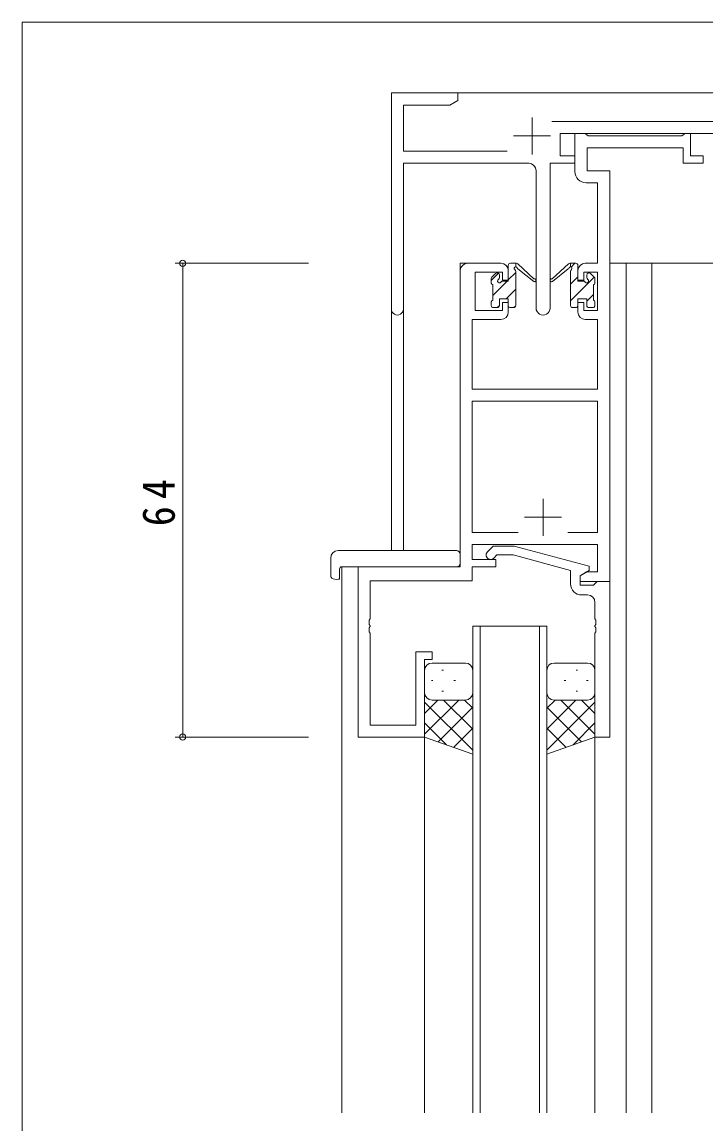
# Model space of a CAD drawing. Units: millimetres on the paper. Extents: x -420 to 373, y -297 to 267.
# Drawn here: x -417.7 to -325.3, y 115.6 to 264.4 of the extents above; entities that cross this region are included whole.
import ezdxf

# ---------------------------------------------------------------- set-up
doc = ezdxf.new("R2010")
doc.units = ezdxf.units.MM
for name, color, linetype, lineweight in [('0-1_YKK_ZWAK', 7, 'Continuous', 9), ('0-3_YKK_11', 7, 'Continuous', 9), ('0-4_YKK_12', 2, 'Continuous', 9), ('0-5_YKK_13', 4, 'Continuous', 9), ('0-7_YKK_D', 6, 'Continuous', 9)]:
    doc.layers.add(name, color=color, linetype=linetype, lineweight=lineweight)
doc.styles.add('ＭＳ ゴシック', font='')
doc.styles.get('ＭＳ ゴシック').set_extended_font_data('MS Gothic')

msp = doc.modelspace()

# ---------------------------------------------------------------- linework, layer by layer
at = {"layer": '0-1_YKK_ZWAK'}
for p in [(-417.7, -260.6), (352.3, 264.4)]:
    msp.add_line(p, (-417.7, 264.4), dxfattribs=at)
at = {"layer": '0-3_YKK_11'}
for p, q in [((-367.81, 254.824), (-358.81, 254.824)), ((-367.81, 225.639), (-367.81, 254.824)), ((-358.81, 254.824), (-358.81, 253.824)), ((-366.18, 253.194), (-366.18, 246.954)), ((-359.901, 253.194), (-366.18, 253.194)), ((-358.81, 253.824), (-359.901, 253.194)), ((-348.81, 251.524), (-348.81, 246.524)), ((-346.118, 250.954), (-317.102, 250.954)), ((-351.31, 249.024), (-346.31, 249.024)), ((-345.01, 249.324), (-345.01, 246.324)), ((-318.21, 249.324), (-345.01, 249.324)), ((-343.01, 249.324), (-341.68, 249.324)), ((-343.01, 244.194), (-343.01, 249.324)), ((-341.68, 249.324), (-341.405, 249.144)), ((-341.405, 249.144), (-341.222, 249.024)), ((-341.222, 249.024), (-328.569, 249.024)), ((-328.569, 249.024), (-328.385, 249.144)), ((-328.385, 249.144), (-328.11, 249.324)), ((-328.11, 249.324), (-327.41, 249.324)), ((-327.41, 249.324), (-327.41, 246.324)), ((-341.38, 247.394), (-341.38, 244.324)), ((-328.41, 247.394), (-341.38, 247.394)), ((-328.41, 245.324), (-328.41, 247.394)), ((-366.18, 246.954), (-352.16, 246.954)), ((-345.01, 246.324), (-343.01, 246.324)), ((-343.01, 246.324), (-343.01, 245.324)), ((-327.41, 246.324), (-325.71, 246.324)), ((-325.71, 246.324), (-325.71, 245.324)), ((-366.18, 245.324), (-366.18, 225.639)), ((-349.26, 245.324), (-366.18, 245.324)), ((-348.26, 225.774), (-348.26, 244.324)), ((-346.36, 245.324), (-346.36, 225.774)), ((-343.01, 245.324), (-346.36, 245.324)), ((-341.38, 244.324), (-338.31, 244.324)), ((-338.31, 244.324), (-338.31, 188.824)), ((-325.71, 245.324), (-328.41, 245.324)), ((-339.94, 242.694), (-341.51, 242.694)), ((-339.94, 231.824), (-339.94, 242.694)), ((-358.51, 190.824), (-358.51, 230.824)), ((-357.51, 231.824), (-353.01, 231.824)), ((-352.01, 230.824), (-352.01, 229.524)), ((-342.61, 229.524), (-342.61, 230.824)), ((-341.61, 231.824), (-339.94, 231.824)), ((-356.51, 230.624), (-356.51, 225.424)), ((-352.81, 230.624), (-356.51, 230.624)), ((-352.81, 229.524), (-352.81, 230.624)), ((-352.01, 229.524), (-352.81, 229.524)), ((-341.81, 229.524), (-342.61, 229.524)), ((-341.81, 230.624), (-341.81, 229.524)), ((-339.94, 230.624), (-341.81, 230.624)), ((-339.94, 225.424), (-339.94, 230.624)), ((-352.81, 226.524), (-352.01, 226.524)), ((-352.81, 225.424), (-352.81, 226.524)), ((-352.01, 226.524), (-352.01, 225.224)), ((-342.61, 226.524), (-341.81, 226.524)), ((-342.61, 225.224), (-342.61, 226.524)), ((-341.81, 226.524), (-341.81, 225.424)), ((-356.51, 225.424), (-352.81, 225.424)), ((-341.81, 225.424), (-339.94, 225.424)), ((-356.88, 224.224), (-356.88, 214.824)), ((-353.01, 224.224), (-356.88, 224.224)), ((-339.94, 224.224), (-341.61, 224.224)), ((-339.94, 214.824), (-339.94, 224.224)), ((-356.88, 214.824), (-339.94, 214.824)), ((-356.88, 213.194), (-339.94, 213.194)), ((-356.88, 195.454), (-356.88, 213.194)), ((-339.94, 213.194), (-339.94, 195.454)), ((-347.31, 200.024), (-347.31, 195.024)), ((-349.81, 197.524), (-344.81, 197.524)), ((-350.661, 195.454), (-356.88, 195.454)), ((-350.661, 195.454), (-356.88, 195.454)), ((-339.94, 195.454), (-343.96, 195.454)), ((-356.88, 193.824), (-356.88, 191.824)), ((-339.94, 193.824), (-356.88, 193.824)), ((-354.834, 192.848), (-354.058, 193.624)), ((-354.058, 193.624), (-351.213, 193.624)), ((-351.213, 193.624), (-341.11, 190.917)), ((-339.94, 190.124), (-339.94, 193.824)), ((-353.561, 192.424), (-353.986, 192)), ((-351.371, 192.424), (-353.561, 192.424)), ((-343.61, 190.345), (-351.371, 192.424)), ((-372.31, 190.824), (-358.51, 190.824)), ((-372.31, 167.824), (-372.31, 190.824)), ((-356.88, 191.824), (-353.71, 191.824)), ((-356.88, 190.824), (-356.88, 188.924)), ((-353.71, 190.824), (-356.88, 190.824)), ((-353.71, 191.824), (-353.71, 190.824)), ((-341.11, 190.917), (-341.11, 190.317)), ((-343.61, 188.524), (-343.61, 190.345)), ((-341.11, 190.317), (-342.31, 189.624)), ((-342.31, 189.624), (-341.444, 190.124)), ((-342.31, 188.824), (-342.31, 189.624)), ((-342.31, 189.624), (-342.31, 188.324)), ((-341.444, 190.124), (-339.94, 190.124)), ((-370.68, 188.924), (-370.68, 183.782)), ((-356.88, 188.924), (-370.68, 188.924)), ((-338.31, 188.824), (-342.31, 188.824)), ((-342.31, 188.324), (-340.51, 188.324)), ((-340.51, 188.324), (-340.31, 188.524)), ((-340.31, 188.524), (-340.01, 188.824)), ((-340.01, 188.824), (-338.31, 188.824)), ((-338.31, 188.824), (-338.31, 167.824)), ((-341.31, 187.024), (-342.11, 187.024)), ((-340.31, 183.782), (-340.31, 186.024)), ((-370.68, 183.782), (-370.8, 183.599)), ((-370.8, 183.599), (-370.8, 183.049)), ((-340.19, 183.599), (-340.31, 183.782)), ((-340.19, 183.049), (-340.19, 183.599)), ((-370.8, 183.049), (-370.68, 182.866)), ((-370.68, 182.782), (-370.8, 182.599)), ((-370.8, 182.599), (-370.8, 182.049)), ((-370.8, 182.049), (-370.68, 181.866)), ((-370.68, 182.866), (-370.68, 182.782)), ((-370.68, 181.866), (-370.68, 169.454)), ((-340.31, 182.866), (-340.19, 183.049)), ((-340.31, 182.782), (-340.31, 182.866)), ((-340.19, 182.599), (-340.31, 182.782)), ((-340.31, 181.866), (-340.19, 182.049)), ((-340.31, 167.824), (-340.31, 181.866)), ((-340.19, 182.049), (-340.19, 182.599)), ((-364.51, 179.324), (-362.31, 179.324)), ((-364.51, 169.454), (-364.51, 179.324)), ((-362.31, 179.324), (-362.31, 178.324)), ((-363.31, 178.324), (-363.31, 167.824)), ((-362.31, 178.324), (-363.31, 178.324)), ((-370.68, 169.454), (-364.51, 169.454)), ((-363.31, 167.824), (-372.31, 167.824)), ((-338.31, 167.824), (-340.31, 167.824))]:
    msp.add_line(p, q, dxfattribs=at)
for centre, radius, start, end in [((-349.26, 244.324), 1, 0, 89.99998), ((-341.51, 244.194), 1.5, 180, 269.99998), ((-357.51, 230.824), 1, 90, 179.99998), ((-353.01, 230.824), 1, 0, 89.99998), ((-341.61, 230.824), 1, 90, 179.99998), ((-366.995, 225.639), 0.815, 179.99998, 0), ((-353.01, 225.224), 1, 270, 359.99998), ((-347.31, 225.774), 0.95, 179.99998, 0), ((-341.61, 225.224), 1, 180, 269.99998), ((-354.41, 192.424), 0.6, 134.99998, 315), ((-342.11, 188.524), 1.5, 180, 269.99998), ((-341.31, 186.024), 1, 0, 89.99998)]:
    msp.add_arc(centre, radius, start, end, dxfattribs=at)
at = {"layer": '0-4_YKK_12'}
for p, q in [((-359.31, 254.824), (-280.31, 254.824)), ((-355.31, 231.824), (-358.51, 231.824)), ((-358.51, 191.124), (-358.51, 231.824)), ((-338.31, 231.824), (-333.71, 231.824)), ((-336.11, 231.824), (-336.11, 117.074)), ((-333.71, 231.824), (-323.91, 231.824)), ((-332.609, 231.824), (-332.609, 117.074)), ((-367.81, 225.639), (-367.81, 193.012)), ((-366.18, 225.639), (-366.18, 193.012)), ((-372.01, 190.824), (-374.51, 190.824)), ((-374.51, 190.824), (-374.51, 117.074)), ((-356.81, 182.824), (-346.81, 182.824)), ((-356.81, 117.074), (-356.81, 182.824)), ((-355.81, 182.824), (-355.81, 117.074)), ((-347.81, 117.074), (-347.81, 182.824)), ((-346.81, 182.824), (-346.81, 117.074)), ((-363.31, 168.324), (-363.31, 117.074)), ((-340.31, 168.324), (-340.31, 117.074))]:
    msp.add_line(p, q, dxfattribs=at)
at = {"layer": '0-5_YKK_13'}
for p, q in [((-352.009, 229.424), (-352.009, 231.524)), ((-351.709, 231.824), (-350.919, 231.824)), ((-351.009, 231.324), (-351.009, 231.824)), ((-351.009, 226.124), (-351.009, 230.724)), ((-350.725, 231.754), (-348.543, 229.706)), ((-348.576, 229.361), (-350.716, 231.058)), ((-343.894, 231.754), (-346.076, 229.706)), ((-343.894, 231.754), (-346.076, 229.706)), ((-346.044, 229.361), (-343.904, 231.058)), ((-346.044, 229.361), (-343.903, 231.058)), ((-342.91, 231.824), (-343.701, 231.824)), ((-342.91, 231.824), (-343.7, 231.824)), ((-343.61, 231.324), (-343.61, 231.824)), ((-343.61, 231.324), (-343.61, 231.824)), ((-343.61, 226.124), (-343.61, 230.724)), ((-343.61, 226.124), (-343.61, 230.724)), ((-343.533, 231.309), (-343.018, 231.824)), ((-342.61, 229.424), (-342.61, 231.524)), ((-342.61, 229.424), (-342.61, 231.524)), ((-354.309, 229.513), (-353.346, 230.476)), ((-354.309, 229.124), (-354.309, 229.724)), ((-354.221, 229.936), (-353.721, 230.436)), ((-354.109, 227.468), (-352.153, 229.424)), ((-353.209, 230.224), (-353.209, 229.885)), ((-352.748, 229.424), (-352.009, 229.424)), ((-352.009, 229.568), (-351.009, 230.568)), ((-343.61, 228.986), (-342.61, 229.986)), ((-343.61, 226.741), (-340.407, 229.945)), ((-341.871, 229.424), (-342.61, 229.424)), ((-341.871, 229.424), (-342.61, 229.424)), ((-341.41, 230.224), (-341.41, 229.885)), ((-341.41, 230.224), (-341.41, 229.885)), ((-340.398, 229.936), (-340.898, 230.436)), ((-340.398, 229.936), (-340.898, 230.436)), ((-340.31, 229.124), (-340.31, 229.724)), ((-340.31, 229.124), (-340.31, 229.724)), ((-354.109, 226.824), (-354.109, 228.924)), ((-352.308, 227.024), (-351.009, 228.323)), ((-340.51, 226.824), (-340.51, 228.924)), ((-340.51, 226.824), (-340.51, 228.924)), ((-354.309, 226.124), (-354.309, 226.624)), ((-353.209, 227.024), (-352.009, 227.024)), ((-353.209, 227.024), (-353.209, 226.124)), ((-352.009, 227.024), (-352.009, 226.124)), ((-342.61, 227.024), (-342.61, 226.124)), ((-341.41, 227.024), (-342.61, 227.024)), ((-342.61, 227.024), (-342.61, 226.124)), ((-341.41, 227.024), (-342.61, 227.024)), ((-341.41, 226.696), (-340.51, 227.596)), ((-341.41, 227.024), (-341.41, 226.124)), ((-341.41, 227.024), (-341.41, 226.124)), ((-340.31, 226.124), (-340.31, 226.624)), ((-340.31, 226.124), (-340.31, 226.624)), ((-353.509, 225.824), (-354.009, 225.824)), ((-353.508, 225.824), (-353.209, 226.123)), ((-351.309, 225.824), (-351.709, 225.824)), ((-351.258, 225.828), (-351.013, 226.073)), ((-343.31, 225.824), (-342.91, 225.824)), ((-343.31, 225.824), (-342.91, 225.824)), ((-341.11, 225.824), (-340.61, 225.824)), ((-341.11, 225.824), (-340.61, 225.824)), ((-375.998, 192.012), (-375.998, 189.637)), ((-374.998, 193.012), (-359.01, 193.012)), ((-358.51, 192.012), (-358.51, 192.512)), ((-358.51, 191.324), (-358.51, 192.012)), ((-374.81, 190.524), (-374.81, 189.632)), ((-374.51, 190.824), (-359.01, 190.824)), ((-374.998, 189.132), (-374.81, 189.132)), ((-374.81, 189.132), (-374.81, 189.632)), ((-357.81, 177.824), (-362.31, 177.824)), ((-345.81, 177.824), (-341.31, 177.824)), ((-363.31, 176.824), (-363.31, 173.824)), ((-360.975, 176.876), (-360.775, 176.876)), ((-356.81, 173.824), (-356.81, 176.824)), ((-346.81, 173.824), (-346.81, 176.824)), ((-342.645, 176.876), (-342.845, 176.876)), ((-340.31, 176.824), (-340.31, 173.824)), ((-362.39, 175.461), (-362.19, 175.461)), ((-359.36, 175.461), (-359.16, 175.461)), ((-344.26, 175.461), (-344.46, 175.461)), ((-341.23, 175.461), (-341.43, 175.461)), ((-363.31, 167.824), (-363.31, 173.824)), ((-361.519, 172.824), (-363.31, 171.032)), ((-358.69, 172.824), (-363.31, 168.204)), ((-362.31, 172.824), (-358.71, 172.824)), ((-361.91, 172.824), (-357.811, 172.824)), ((-360.975, 174.046), (-360.775, 174.046)), ((-360.75, 172.824), (-356.81, 168.884)), ((-357.922, 172.824), (-356.81, 171.713)), ((-356.81, 174.046), (-356.81, 165.503)), ((-346.81, 174.046), (-346.81, 165.503)), ((-345.698, 172.824), (-346.81, 171.713)), ((-342.87, 172.824), (-346.81, 168.884)), ((-341.71, 172.824), (-345.81, 172.824)), ((-344.93, 172.824), (-340.31, 168.204)), ((-341.31, 172.824), (-344.91, 172.824)), ((-342.645, 174.046), (-342.845, 174.046)), ((-342.102, 172.824), (-340.31, 171.032)), ((-340.31, 167.824), (-340.31, 173.824)), ((-363.31, 172.556), (-356.81, 166.056)), ((-356.81, 171.876), (-361.506, 167.18)), ((-340.31, 172.556), (-346.81, 166.056)), ((-346.81, 171.875), (-342.114, 167.18)), ((-363.31, 169.728), (-360.35, 166.767)), ((-340.31, 169.728), (-343.27, 166.767)), ((-356.81, 169.047), (-359.422, 166.435)), ((-346.81, 169.047), (-344.198, 166.435)), ((-356.81, 165.503), (-363.31, 167.824)), ((-346.81, 165.503), (-340.31, 167.824))]:
    msp.add_line(p, q, dxfattribs=at)
for centre, radius, start, end in [((-351.709, 231.524), 0.3, 90, 180), ((-351.009, 231.124), 0.2, 20.88332, 233.1301), ((-351.309, 230.724), 0.3, 0, 53.1301), ((-350.919, 231.524), 0.3, 49.8974, 90), ((-350.542, 231.302), 0.3, 200.88332, 234.62001), ((-344.077, 231.302), 0.3, 305.37997, 339.11667), ((-344.077, 231.302), 0.3, 305.37997, 339.11667), ((-343.701, 231.524), 0.3, 90, 130.10258), ((-343.7, 231.524), 0.3, 90, 130.10258), ((-343.61, 231.124), 0.2, 306.86989, 159.11667), ((-343.61, 231.124), 0.2, 306.86989, 159.11667), ((-343.31, 230.724), 0.3, 126.86989, 180), ((-343.31, 230.724), 0.3, 126.86989, 180), ((-342.91, 231.524), 0.3, 0, 90), ((-342.91, 231.524), 0.3, 0, 90), ((-354.009, 229.724), 0.3, 135, 180), ((-353.509, 230.224), 0.3, 0, 135), ((-353.209, 229.424), 0.25, 123.05573, 326.94426), ((-353.509, 229.885), 0.3, 303.05573, 0), ((-352.748, 229.124), 0.3, 90, 146.94426), ((-348.46, 229.524), 0.2, 234.62001, 114.62001), ((-346.16, 229.524), 0.2, 65.37997, 305.37997), ((-346.159, 229.524), 0.2, 65.37997, 305.37997), ((-341.871, 229.124), 0.3, 33.05573, 90), ((-341.871, 229.124), 0.3, 33.05573, 90), ((-341.41, 229.424), 0.25, 213.05573, 56.94426), ((-341.41, 229.424), 0.25, 213.05573, 56.94426), ((-341.11, 230.224), 0.3, 45, 180), ((-341.11, 230.224), 0.3, 45, 180), ((-341.11, 229.885), 0.3, 180, 236.94426), ((-341.11, 229.885), 0.3, 180, 236.94426), ((-340.61, 229.724), 0.3, 0, 45), ((-340.61, 229.724), 0.3, 0, 45), ((-354.109, 229.124), 0.2, 180, 270), ((-340.51, 229.124), 0.2, 270, 0), ((-340.51, 229.124), 0.2, 270, 0), ((-354.109, 226.624), 0.2, 90, 180), ((-340.51, 226.624), 0.2, 0, 90), ((-340.51, 226.624), 0.2, 0, 90), ((-354.009, 226.124), 0.3, 180, 270), ((-353.509, 226.124), 0.3, 270, 0), ((-351.709, 226.124), 0.3, 180, 270), ((-351.309, 226.124), 0.3, 270, 0), ((-343.31, 226.124), 0.3, 180, 270), ((-343.31, 226.124), 0.3, 180, 270), ((-342.91, 226.124), 0.3, 270, 0), ((-342.91, 226.124), 0.3, 270, 0), ((-341.11, 226.124), 0.3, 180, 270), ((-341.11, 226.124), 0.3, 180, 270), ((-340.61, 226.124), 0.3, 270, 0), ((-340.61, 226.124), 0.3, 270, 0), ((-374.998, 192.012), 1, 90.00505, 180), ((-359.01, 192.512), 0.5, 0, 90.0011), ((-374.51, 190.524), 0.3, 90, 180), ((-359.01, 191.324), 0.5, 270, 0), ((-375.533, 189.62), 0.462, 177.95346, 223.04948), ((-375.228, 190.263), 1.153, 236.123, 281.50528), ((-362.31, 176.824), 1, 90, 180), ((-357.81, 176.824), 1, 0, 90), ((-345.81, 176.824), 1, 90.00157, 180.00157), ((-341.31, 176.824), 1, 0.00157, 90.00157), ((-362.31, 173.824), 1, 180, 270), ((-362.31, 173.824), 1, 180, 270), ((-357.81, 173.824), 1, 270, 0), ((-345.81, 173.824), 1, 180.00157, 270.00157), ((-341.31, 173.824), 1, 270.00157, 0.00157), ((-341.31, 173.824), 1, 270.00157, 0.00157)]:
    msp.add_arc(centre, radius, start, end, dxfattribs=at)
at = {"layer": '0-7_YKK_D'}
for p, q in [((-378.998, 231.824), (-396.997, 231.824)), ((-395.997, 231.824), (-395.997, 167.824)), ((-378.998, 167.824), (-396.997, 167.824))]:
    msp.add_line(p, q, dxfattribs=at)
for centre in [(-395.997, 231.824), (-395.997, 167.824)]:
    msp.add_circle(centre, 0.425, dxfattribs=at)

# ---------------------------------------------------------------- texts
at = {"layer": '0-7_YKK_D', "color": 3, "insert": (-396.997, 196.304), "char_height": 4.399, "attachment_point": 7, "rotation": 90, "style": 'ＭＳ ゴシック'}
msp.add_mtext('\\T1.36;\\W0.9;64', dxfattribs=at)

doc.saveas('drawing.dxf')
